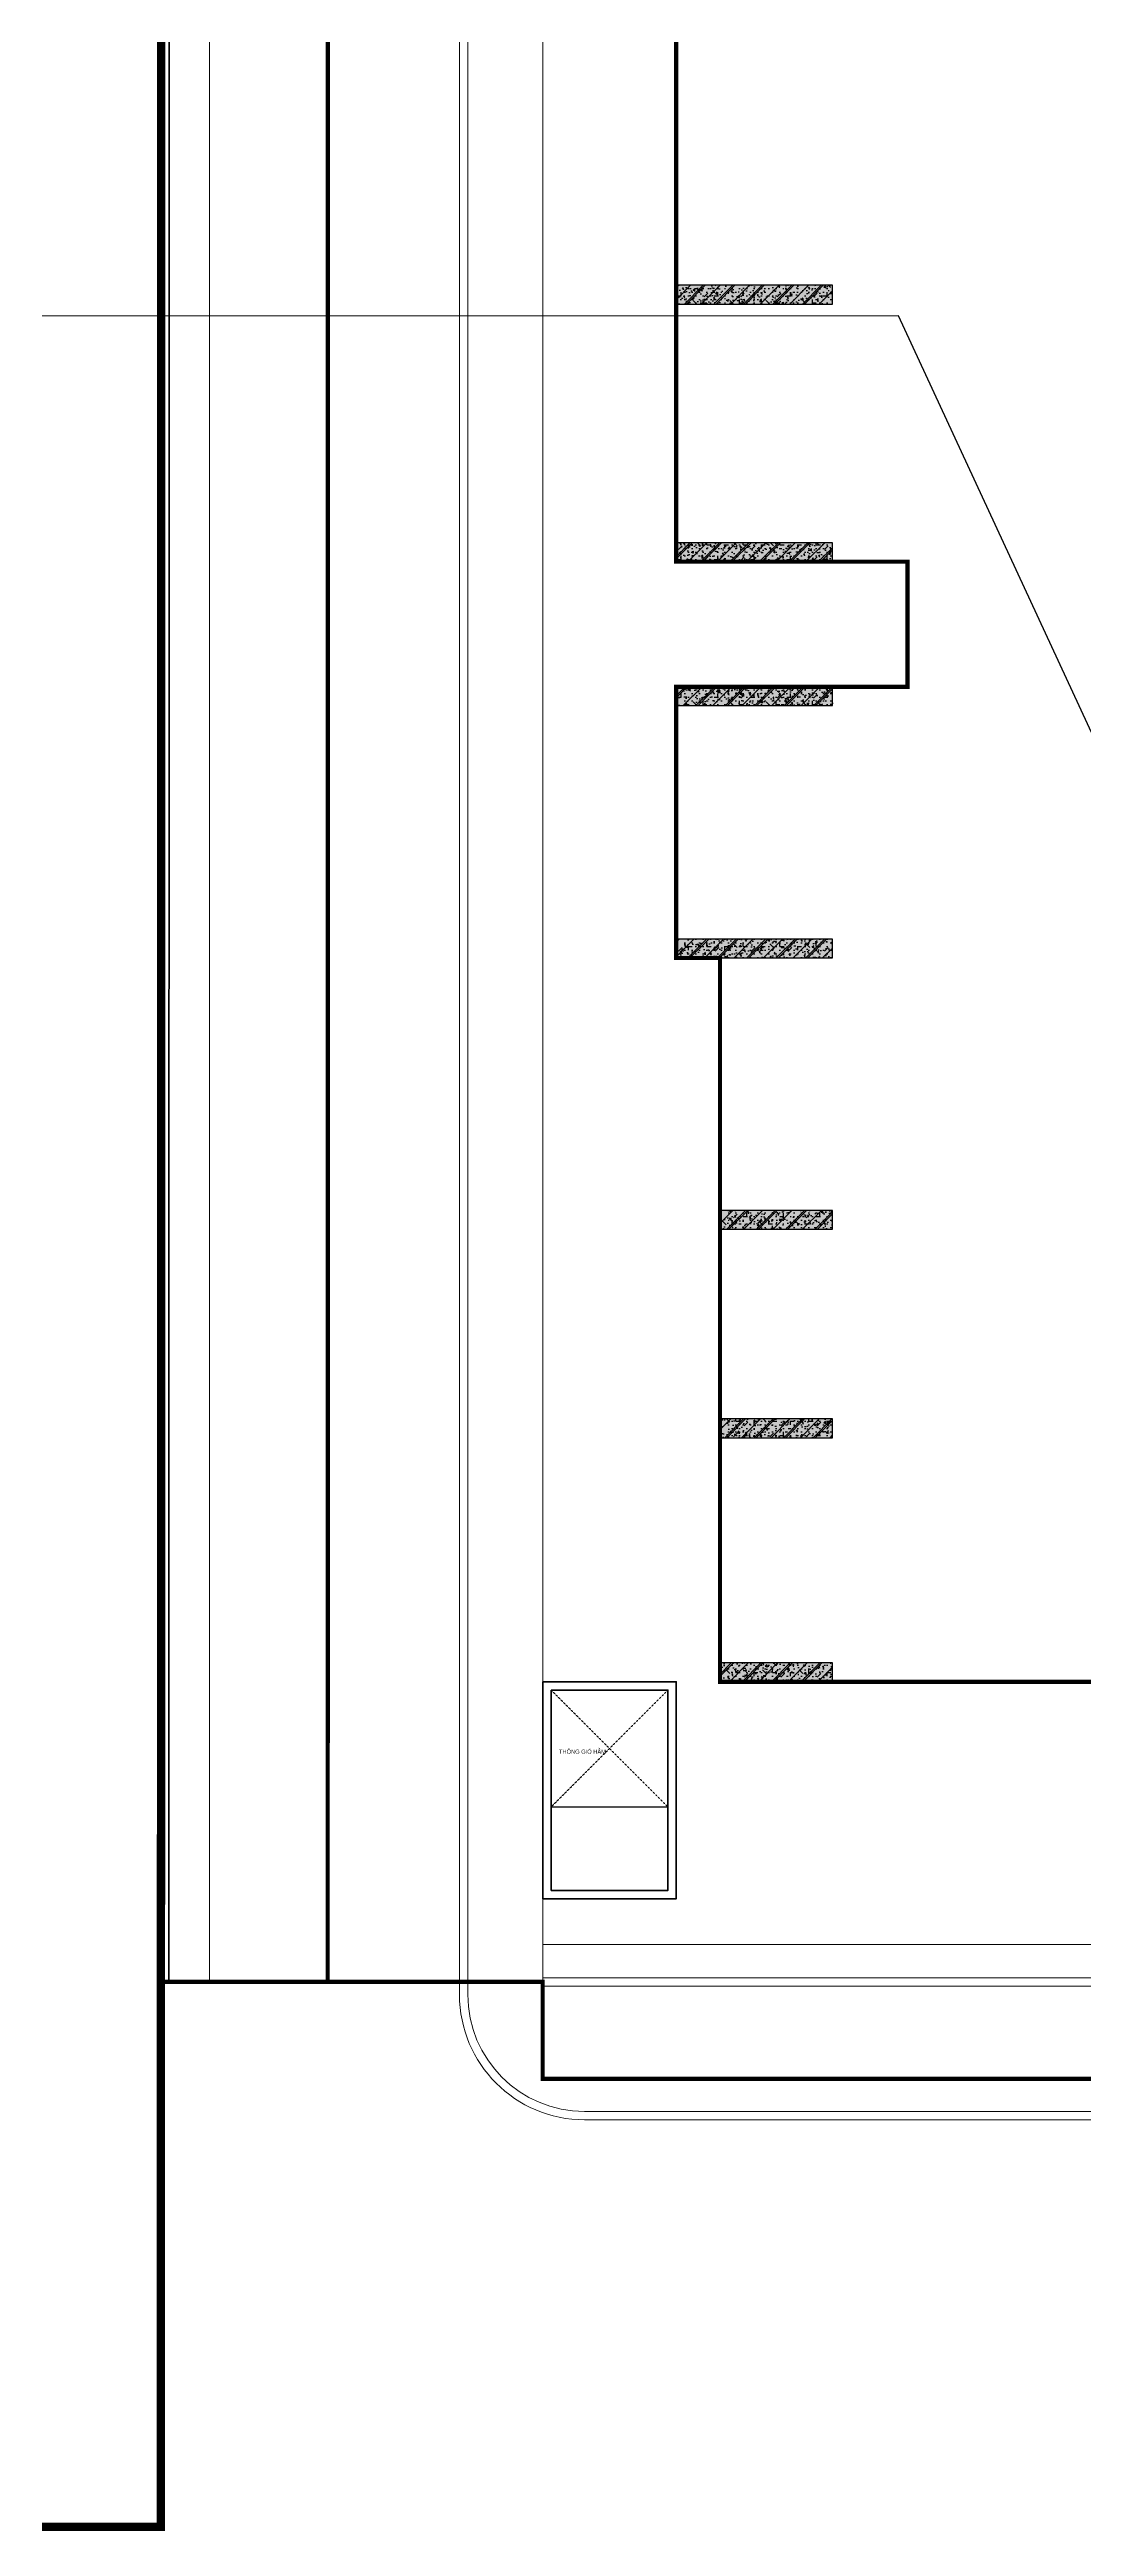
# Model space of a CAD drawing. Header units: millimetres. Extents: x 379264 to 1158416, y -283062 to 356890.
# Drawn here: x 683199 to 683695, y -27649 to -26461 of the extents above; entities that cross this region are included whole.
import ezdxf
from ezdxf.enums import TextEntityAlignment as Align

# ---------------------------------------------------------------- set-up
doc = ezdxf.new("R2010")
doc.units = ezdxf.units.MM
for name, pattern in [('keyplan TANG 1$0$Core 1A$0$Hidden10.5', [1.5, 1, -0.5]), ('keyplan TANG 1$0$Ranh dat$0$HTT Divide', [18, 10, -2, 1, -2, 1, -2]), ('keyplan TANG 1$0$Ranh dat$0$HTT Hidden 21', [3, 2, -1])]:
    doc.linetypes.add(name, pattern=pattern)
for name, color, linetype in [('11PM. DIM', 2, 'Continuous'), ('BLOCK A - CHI TIET THANG 1$0$Dim 100', 1, 'Continuous'), ('BLOCK A - CHI TIET THANG 1$0$DnW', 20, 'Continuous'), ('keyplan TANG 1$0$Concrete Line', 250, 'Continuous'), ('keyplan TANG 1$0$MB_Cot tang 1$0$Concrete Hatch', 250, 'Continuous'), ('keyplan TANG 1$0$MB_Cot tang 1$0$Concrete Line', 250, 'Continuous'), ('keyplan TANG 1$0$MB_Cot tang 1$0$Concrete Solid', 250, 'Continuous'), ('keyplan TANG 1$0$Opening Hidden', 250, 'keyplan TANG 1$0$Core 1A$0$Hidden10.5'), ('keyplan TANG 1$0$Opening Line', 250, 'Continuous'), ('keyplan TANG 1$0$Opening Text', 250, 'Continuous')]:
    doc.layers.add(name, color=color, linetype=linetype)
for name, color, linetype, lineweight in [('keyplan TANG 1$0$Hatch vat lieu', 250, 'Continuous', 5), ('keyplan TANG 1$0$Net cat Tuong', 250, 'Continuous', 40), ('keyplan TANG 1$0$Net Thay khac', 250, 'Continuous', 15), ('keyplan TANG 1$0$Net thay Tuong', 250, 'Continuous', 20), ('keyplan TANG 1$0$Ranh dat$0$CGXD', 250, 'keyplan TANG 1$0$Ranh dat$0$HTT Hidden 21', 40), ('keyplan TANG 1$0$Ranh dat$0$Ranh dat', 250, 'keyplan TANG 1$0$Ranh dat$0$HTT Divide', 40)]:
    doc.layers.add(name, color=color, linetype=linetype, lineweight=lineweight)
doc.styles.add('[PMDC2013]STYLE', font='arial.ttf', dxfattribs={"width": 0.8})
doc.styles.add('keyplan TANG 1$0$VNI-HelveC', font='VHELVCN_0.TTF')
doc.dimstyles.new('BLOCK A - CHI TIET THANG 1$0$Dim 50 (A1-A2)', dxfattribs={"dimscale": 50, "dimtxt": 2.5, "dimasz": 0.7, "dimexe": 1, "dimexo": 1, "dimgap": 1, "dimtad": 1, "dimdec": 0, "dimzin": 12, "dimdsep": 46, "dimtxsty": '[PMDC2013]STYLE', "dimblk": 'ARCHTICK', "dimcen": 0, "dimdle": 1, "dimclrd": 2, "dimclre": 2, "dimclrt": 4, "dimadec": 0, "dimazin": 0, "dimtfac": 1, "dimtdec": 0, "dimtix": 1, "dimtmove": 2, "dimatfit": 3, "dimldrblk": 'ARCHTICK', "dimfxl": 1, "dimtolj": 1, "dimtzin": 0, "dimarcsym": 0})

# ---------------------------------------------------------------- blocks, each defined once
blk = doc.blocks.new('*U1377')
at = {"layer": 'keyplan TANG 1$0$Opening Hidden'}
for p, q in [((0, 0), (2800, 2800)), ((2800, 0), (0, 2800))]:
    blk.add_line(p, q, dxfattribs=at)
at = {"layer": 'keyplan TANG 1$0$Opening Line'}
blk.add_lwpolyline([(0, 0), (2800, 5.684341886080801e-14), (2800, 2800), (0, 2800)], close=True, dxfattribs=at)
at = {"layer": 'keyplan TANG 1$0$Opening Text', "style": 'keyplan TANG 1$0$VNI-HelveC'}
blk.add_attdef('OPENING', text='', height=100, dxfattribs=at).set_placement((750, 1325.000000000007), align=Align.MIDDLE_CENTER)
blk = doc.blocks.new('keyplan TANG 1$0$A$Cec98b088')
at = {"layer": 'keyplan TANG 1$0$Net cat Tuong'}
for points in [[(-3198.334611486609, 90250), (1.665388513391463, 90250), (1.665388513391463, 85049.16828283906), (-3198.334611486609, 85049.16828283906)], [(-2998.334611486609, 90050), (-198.3346114866085, 90050), (-198.3346114866085, 85249.16828283906), (-2998.334611486609, 85249.16828283906)]]:
    blk.add_lwpolyline(points, close=True, dxfattribs=at)
at = {"layer": 'keyplan TANG 1$0$Opening Line'}
blk.add_blockref('*U1377', (-2998.334611486609, 87250), dxfattribs=at).add_auto_attribs({'OPENING': 'THOÂNG GIOÙ HAÀM'})
blk = doc.blocks.new('*U1383')
at = {"layer": 'keyplan TANG 1$0$MB_Cot tang 1$0$Concrete Hatch'}
h = blk.add_hatch(dxfattribs=at)
h.set_pattern_fill('CONCRETE', color=256, scale=50, style=0, pattern_type=2)
h.set_pattern_definition([(45, (3200, -199.9999999999998), (-176.7766952966369, 176.7766952966369), []), (45, (3200, -149.9999999999998), (-353.5533905932737, 353.5533905932738), []), (49.99999999999999, (3200, -199.9999999999998), (358.6300913003767, -31.37606749129755), [37.5, -412.5]), (355, (3200, -199.9999999999998), (-69.3756668065, 376.0960668500059), [30, -330]), (100.4514, (3229.88584, -202.6146699999998), (289.2546908570108, 344.7197710304768), [31.870095, -350.571056]), (46.18420000000001, (3200, -99.99999999999983), (533.6205243128222, -82.75950716450905), [56.25, -618.75]), (96.6356, (3244.4683725, -106.8966534999998), (467.3313527743517, 487.0589354502209), [47.805144, -525.8565]), (351.1842, (3200, -99.99999999999983), (467.3309725668136, 487.0593004626623), [45, -495]), (21, (3250, -124.9999999999998), (298.4535260592309, -201.3094453326694), [37.5, -412.5]), (326.0000000000001, (3250, -124.9999999999998), (121.6576659607909, 362.5750225234265), [30, -330]), (71.4514, (3274.8711165, -141.7758029999998), (420.111314290745, 161.2652483549762), [31.870095, -350.571056]), (37.50000000000001, (3200, -199.9999999999998), (6.079927658645334, 166.4469269156558), [0, -326, 0, -335, 0, -331.25]), (7.499999999999999, (3200, -199.9999999999998), (131.5347687210743, 197.2058559411801), [0, -191, 0, -318.5, 0, -126.25]), (327.5, (3088.5, -199.9999999999998), (266.9112180862045, -11.2774358671899), [0, -125, 0, -390, 0, -517.5]), (317.5, (3038.5, -199.9999999999998), (291.5930846711931, 50.05249116615882), [0, -162.5, 0, -259, 0, -367.5]), (0, (3375, -24.99999999999983), (0, 875), [87.5, -787.5]), (0, (3637.5, 150.0000000000002), (0, 875), [87.5, -787.5]), (0, (3462.5, 500.0000000000002), (0, 875), [87.5, -350, 87.5, -350]), (90, (3375, -24.99999999999983), (-875, 5.35782974626967e-14), [87.5, -787.5]), (90, (3462.5, 500.0000000000002), (-875, 5.35782974626967e-14), [87.5, -787.5]), (90, (3725, 150.0000000000002), (-875, 5.35782974626967e-14), [87.5, -787.5]), (90, (3900, 412.5000000000002), (-875, 5.35782974626967e-14), [87.5, -787.5]), (135, (3462.5, -24.99999999999983), (-875.016357447105, 8.881784197001252e-14), [123.76, -1113.7]), (135, (3550, 500.0000000000002), (-875.016357447105, 8.881784197001252e-14), [123.76, -1113.7]), (45, (3637.5, 150.0000000000002), (8.881784197001252e-14, 875.016357447105), [123.76, -247.485, 123.76, -742.455]), (0, (3025, -199.9999999999998), (87.5, 87.5), [-175, 0])])
h.paths.add_polyline_path([(-250, 150), (-250, -299.9999999999998), (3500, -299.9999999999999), (3500, 150)])
at = {"layer": 'keyplan TANG 1$0$MB_Cot tang 1$0$Concrete Solid'}
blk.add_hatch(color=256, dxfattribs=at).paths.add_polyline_path([(-250, 150), (-250, -299.9999999999998), (3500, -299.9999999999999), (3500, 150)])
at = {"layer": 'keyplan TANG 1$0$MB_Cot tang 1$0$Concrete Line'}
blk.add_lwpolyline([(-250, 150), (-250, -299.9999999999998), (3500, -299.9999999999999), (3500, 150)], close=True, dxfattribs=at)
blk = doc.blocks.new('*U1385')
at = {"layer": 'keyplan TANG 1$0$MB_Cot tang 1$0$Concrete Hatch'}
h = blk.add_hatch(dxfattribs=at)
h.set_pattern_fill('CONCRETE', color=256, scale=50, style=0, pattern_type=2)
h.set_pattern_definition([(45, (3200, -399.9999999999998), (-176.7766952966369, 176.7766952966369), []), (45, (3200, -349.9999999999998), (-353.5533905932737, 353.5533905932738), []), (49.99999999999999, (3200, -399.9999999999998), (358.6300913003767, -31.37606749129755), [37.5, -412.5]), (355, (3200, -399.9999999999998), (-69.3756668065, 376.0960668500059), [30, -330]), (100.4514, (3229.88584, -402.6146699999998), (289.2546908570108, 344.7197710304768), [31.870095, -350.571056]), (46.18420000000001, (3200, -299.9999999999998), (533.6205243128222, -82.75950716450905), [56.25, -618.75]), (96.6356, (3244.4683725, -306.8966534999998), (467.3313527743517, 487.0589354502209), [47.805144, -525.8565]), (351.1842, (3200, -299.9999999999998), (467.3309725668136, 487.0593004626623), [45, -495]), (21, (3250, -324.9999999999998), (298.4535260592309, -201.3094453326694), [37.5, -412.5]), (326.0000000000001, (3250, -324.9999999999998), (121.6576659607909, 362.5750225234265), [30, -330]), (71.4514, (3274.8711165, -341.7758029999998), (420.111314290745, 161.2652483549762), [31.870095, -350.571056]), (37.50000000000001, (3200, -399.9999999999998), (6.079927658645334, 166.4469269156558), [0, -326, 0, -335, 0, -331.25]), (7.499999999999999, (3200, -399.9999999999998), (131.5347687210743, 197.2058559411801), [0, -191, 0, -318.5, 0, -126.25]), (327.5, (3088.5, -399.9999999999998), (266.9112180862045, -11.2774358671899), [0, -125, 0, -390, 0, -517.5]), (317.5, (3038.5, -399.9999999999998), (291.5930846711931, 50.05249116615882), [0, -162.5, 0, -259, 0, -367.5]), (0, (3375, -224.9999999999998), (0, 875), [87.5, -787.5]), (0, (3637.5, -49.99999999999983), (0, 875), [87.5, -787.5]), (0, (3462.5, 300.0000000000002), (0, 875), [87.5, -350, 87.5, -350]), (90, (3375, -224.9999999999998), (-875, 5.35782974626967e-14), [87.5, -787.5]), (90, (3462.5, 300.0000000000002), (-875, 5.35782974626967e-14), [87.5, -787.5]), (90, (3725, -49.99999999999983), (-875, 5.35782974626967e-14), [87.5, -787.5]), (90, (3900, 212.5000000000002), (-875, 5.35782974626967e-14), [87.5, -787.5]), (135, (3462.5, -224.9999999999998), (-875.016357447105, 8.881784197001252e-14), [123.76, -1113.7]), (135, (3550, 300.0000000000002), (-875.016357447105, 8.881784197001252e-14), [123.76, -1113.7]), (45, (3637.5, -49.99999999999983), (8.881784197001252e-14, 875.016357447105), [123.76, -247.485, 123.76, -742.455]), (0, (3025, -399.9999999999998), (87.5, 87.5), [-175, 0])])
h.paths.add_polyline_path([(-250, 50), (-250, -399.9999999999998), (3500, -399.9999999999999), (3500, 50)])
at = {"layer": 'keyplan TANG 1$0$MB_Cot tang 1$0$Concrete Solid'}
blk.add_hatch(color=256, dxfattribs=at).paths.add_polyline_path([(-250, 50), (-250, -399.9999999999998), (3500, -399.9999999999999), (3500, 50)])
at = {"layer": 'keyplan TANG 1$0$MB_Cot tang 1$0$Concrete Line'}
blk.add_lwpolyline([(-250, 50), (-250, -399.9999999999998), (3500, -399.9999999999999), (3500, 50)], close=True, dxfattribs=at)
blk = doc.blocks.new('*U1386')
at = {"layer": 'keyplan TANG 1$0$MB_Cot tang 1$0$Concrete Hatch'}
h = blk.add_hatch(dxfattribs=at)
h.set_pattern_fill('CONCRETE', color=256, scale=50, style=0, pattern_type=2)
h.set_pattern_definition([(45, (2150, -399.9999999999998), (-176.7766952966369, 176.7766952966369), []), (45, (2150, -349.9999999999998), (-353.5533905932737, 353.5533905932738), []), (49.99999999999999, (2150, -399.9999999999998), (358.6300913003767, -31.37606749129755), [37.5, -412.5]), (355, (2150, -399.9999999999998), (-69.3756668065, 376.0960668500059), [30, -330]), (100.4514, (2179.88584, -402.6146699999998), (289.2546908570108, 344.7197710304768), [31.870095, -350.571056]), (46.18420000000001, (2150, -299.9999999999998), (533.6205243128222, -82.75950716450905), [56.25, -618.75]), (96.6356, (2194.4683725, -306.8966534999998), (467.3313527743517, 487.0589354502209), [47.805144, -525.8565]), (351.1842, (2150, -299.9999999999998), (467.3309725668136, 487.0593004626623), [45, -495]), (21, (2200, -324.9999999999998), (298.4535260592309, -201.3094453326694), [37.5, -412.5]), (326.0000000000001, (2200, -324.9999999999998), (121.6576659607909, 362.5750225234265), [30, -330]), (71.4514, (2224.8711165, -341.7758029999998), (420.111314290745, 161.2652483549762), [31.870095, -350.571056]), (37.50000000000001, (2150, -399.9999999999998), (6.079927658645334, 166.4469269156558), [0, -326, 0, -335, 0, -331.25]), (7.499999999999999, (2150, -399.9999999999998), (131.5347687210743, 197.2058559411801), [0, -191, 0, -318.5, 0, -126.25]), (327.5, (2038.5, -399.9999999999998), (266.9112180862045, -11.2774358671899), [0, -125, 0, -390, 0, -517.5]), (317.5, (1988.5, -399.9999999999998), (291.5930846711931, 50.05249116615882), [0, -162.5, 0, -259, 0, -367.5]), (0, (2325, -224.9999999999998), (0, 875), [87.5, -787.5]), (0, (2587.5, -49.99999999999983), (0, 875), [87.5, -787.5]), (0, (2412.5, 300.0000000000002), (0, 875), [87.5, -350, 87.5, -350]), (90, (2325, -224.9999999999998), (-875, 5.35782974626967e-14), [87.5, -787.5]), (90, (2412.5, 300.0000000000002), (-875, 5.35782974626967e-14), [87.5, -787.5]), (90, (2675, -49.99999999999983), (-875, 5.35782974626967e-14), [87.5, -787.5]), (90, (2850, 212.5000000000002), (-875, 5.35782974626967e-14), [87.5, -787.5]), (135, (2412.5, -224.9999999999998), (-875.016357447105, 8.881784197001252e-14), [123.76, -1113.7]), (135, (2500, 300.0000000000002), (-875.016357447105, 8.881784197001252e-14), [123.76, -1113.7]), (45, (2587.5, -49.99999999999983), (8.881784197001252e-14, 875.016357447105), [123.76, -247.485, 123.76, -742.455]), (0, (1975, -399.9999999999998), (87.5, 87.5), [-175, 0])])
h.paths.add_polyline_path([(-250, 50), (-250, -399.9999999999998), (2450, -399.9999999999999), (2450, 50)])
at = {"layer": 'keyplan TANG 1$0$MB_Cot tang 1$0$Concrete Solid'}
blk.add_hatch(color=256, dxfattribs=at).paths.add_polyline_path([(-250, 50), (-250, -399.9999999999998), (2450, -399.9999999999999), (2450, 50)])
at = {"layer": 'keyplan TANG 1$0$MB_Cot tang 1$0$Concrete Line'}
blk.add_lwpolyline([(-250, 50), (-250, -399.9999999999998), (2450, -399.9999999999999), (2450, 50)], close=True, dxfattribs=at)
blk = doc.blocks.new('*U41')
at = {"layer": 'keyplan TANG 1$0$MB_Cot tang 1$0$Concrete Hatch'}
h = blk.add_hatch(dxfattribs=at)
h.set_pattern_fill('CONCRETE', color=256, scale=50, style=0, pattern_type=2)
h.set_pattern_definition([(45, (2150, -299.9999999999999), (-176.7766952966369, 176.7766952966369), []), (45, (2150, -249.9999999999999), (-353.5533905932737, 353.5533905932738), []), (49.99999999999999, (2150, -299.9999999999999), (358.6300913003767, -31.37606749129755), [37.5, -412.5]), (355, (2150, -299.9999999999999), (-69.3756668065, 376.0960668500059), [30, -330]), (100.4514, (2179.88584, -302.6146699999999), (289.2546908570108, 344.7197710304768), [31.870095, -350.571056]), (46.18420000000001, (2150, -199.9999999999999), (533.6205243128222, -82.75950716450905), [56.25, -618.75]), (96.6356, (2194.4683725, -206.8966534999999), (467.3313527743517, 487.0589354502209), [47.805144, -525.8565]), (351.1842, (2150, -199.9999999999999), (467.3309725668136, 487.0593004626623), [45, -495]), (21, (2200, -224.9999999999999), (298.4535260592309, -201.3094453326694), [37.5, -412.5]), (326.0000000000001, (2200, -224.9999999999999), (121.6576659607909, 362.5750225234265), [30, -330]), (71.4514, (2224.8711165, -241.7758029999999), (420.111314290745, 161.2652483549762), [31.870095, -350.571056]), (37.50000000000001, (2150, -299.9999999999999), (6.079927658645334, 166.4469269156558), [0, -326, 0, -335, 0, -331.25]), (7.499999999999999, (2150, -299.9999999999999), (131.5347687210743, 197.2058559411801), [0, -191, 0, -318.5, 0, -126.25]), (327.5, (2038.5, -299.9999999999999), (266.9112180862045, -11.2774358671899), [0, -125, 0, -390, 0, -517.5]), (317.5, (1988.5, -299.9999999999999), (291.5930846711931, 50.05249116615882), [0, -162.5, 0, -259, 0, -367.5]), (0, (2325, -124.9999999999999), (0, 875), [87.5, -787.5]), (0, (2587.5, 50.00000000000011), (0, 875), [87.5, -787.5]), (0, (2412.5, 400.0000000000001), (0, 875), [87.5, -350, 87.5, -350]), (90, (2325, -124.9999999999999), (-875, 5.35782974626967e-14), [87.5, -787.5]), (90, (2412.5, 400.0000000000001), (-875, 5.35782974626967e-14), [87.5, -787.5]), (90, (2675, 50.00000000000011), (-875, 5.35782974626967e-14), [87.5, -787.5]), (90, (2850, 312.5000000000001), (-875, 5.35782974626967e-14), [87.5, -787.5]), (135, (2412.5, -124.9999999999999), (-875.016357447105, 8.881784197001252e-14), [123.76, -1113.7]), (135, (2500, 400.0000000000001), (-875.016357447105, 8.881784197001252e-14), [123.76, -1113.7]), (45, (2587.5, 50.00000000000011), (8.881784197001252e-14, 875.016357447105), [123.76, -247.485, 123.76, -742.455]), (0, (1975, -299.9999999999999), (87.5, 87.5), [-175, 0])])
h.paths.add_polyline_path([(-250, 100), (-250, -349.9999999999999), (2450, -350), (2450, 100)])
at = {"layer": 'keyplan TANG 1$0$MB_Cot tang 1$0$Concrete Solid'}
blk.add_hatch(color=256, dxfattribs=at).paths.add_polyline_path([(-250, 100), (-250, -349.9999999999999), (2450, -350), (2450, 100)])
at = {"layer": 'keyplan TANG 1$0$MB_Cot tang 1$0$Concrete Line'}
blk.add_lwpolyline([(-250, 100), (-250, -349.9999999999999), (2450, -350), (2450, 100)], close=True, dxfattribs=at)
blk = doc.blocks.new('keyplan TANG 1')
at = {"color": 7, "const_width": 100}
blk.add_lwpolyline([(22696.90922331624, 132250.0000055772), (22700.00000000001, 125550.0000054775), (17150.00000000003, 125550.0000054775), (17149.99999872623, 122549.9999989607), (22700, 122549.9999989607), (22700, 109750.000000035), (17149.99999872623, 109750.000000035), (17150.00000000001, 106750.0000055773), (22700, 106749.9999999999), (22700.00000006222, 100250.000000035), (20600.00000000003, 100250.0000054705), (20600.00000000003, 97650.00000000001), (22700.00000651809, 97650.00000000001), (22700, 90249.99999999988), (1049.999999999913, 90249.99999999988), (1049.999999999913, 107600.0000054772), (4.730700311483815e-07, 107600.0000054705), (-1.455191522836685e-11, 114100.0000055773), (5550.000000476677, 114100.0000055773), (5549.999999999985, 117100.0000055773), (-1.546140993013978e-11, 117100.0000055773), (-1.546140993013978e-11, 131300.0000067214)], dxfattribs=at)
at = {"layer": 'keyplan TANG 1$0$Hatch vat lieu'}
for p, q in [((-11584.15576653814, 83068.40696962067), (-12334.59713349844, 83068.50557935756)), ((-12334.59713349844, 83068.50557935756), (-12334.59713349832, 70004.30634216021))]:
    blk.add_line(p, q, dxfattribs=at)
at = {"layer": 'keyplan TANG 1$0$Net cat Tuong'}
for p, q in [((-12366.92764274753, 83068.50567815138), (-12354.3062627773, 163998.168266699)), ((-12354.3062627773, 163998.168266699), (107549.0375790985, 163991.8171732624)), ((107549.0269854099, 163791.81717354295), (107549.0322822542, 163891.81717340267)), ((107549.0375790985, 163991.8171732624), (107549.0322822542, 163891.81717340267)), ((-12166.927645179725, 83068.4744871655), (-12154.33745298329, 163798.15767438195)), ((-12154.33745298329, 163798.15767438195), (107549.0269854099, 163791.81717354295)), ((-12366.92764274753, 83068.50567815138), (-12266.927643963627, 83068.49008265845)), ((-12166.927645179725, 83068.4744871655), (-12266.927643963627, 83068.49008265845))]:
    blk.add_line(p, q, dxfattribs=at)
at = {"layer": 'keyplan TANG 1$0$Net Thay khac'}
blk.add_line((-11198.33461148633, 155953.1502415429), (-11198.33461148664, 83058.67119498213), dxfattribs=at)
for points in [[(62750.00000001115, 146099.9999999999), (62750.00000001115, 153400.0000025127, 0.4142135623737831), (59250.00000002266, 156900.0000025094), (1301.665388513698, 156900.0000025232, 0.414213562373095), (-5198.3346114863, 150400.0000025232), (-5198.334611486411, 82749.99999999988, 0.414213562373095), (-2198.334611486411, 79749.9999999999), (31332.59717774558, 79749.9999999999)], [(76849.99999999699, 145899.9999999999), (62549.9999999936, 145899.9999999999), (62550.00000001115, 153400.0000025131, 0.4142135623737835), (59250.00000002266, 156700.0000025094), (1301.665388513647, 156700.0000025232, 0.4142135623730949), (-4998.334611486301, 150400.0000025232), (-4998.334611486411, 82749.99999999988, 0.4142135623730965), (-2198.334611486411, 79949.99999999988), (31332.59717774558, 79949.9999999999)]]:
    blk.add_lwpolyline(points, format="xyb", dxfattribs=at)
at = {"layer": 'keyplan TANG 1$0$Net thay Tuong'}
blk.add_line((-3198.334611486305, 152571.572877777), (-3198.334611486644, 82949.99999999988), dxfattribs=at)
for points in [[(32549.99999677989, 83949.99999999988), (32549.99999677989, 82949.99999999988), (-3198.334611486651, 82949.99999999988)], [(32349.9999967799, 83949.99999999988), (32349.9999967799, 83149.99999999988), (-3198.334611486636, 83149.99999999988)], [(32549.99999677989, 83949.99999999988), (-3198.334611486644, 83949.99999999988)]]:
    blk.add_lwpolyline(points, dxfattribs=at)
at = {"layer": 'keyplan TANG 1$0$Ranh dat$0$CGXD', "ltscale": 0.1, "const_width": 99.99999999999987}
blk.add_lwpolyline([(-120672.6085753441, -1999.999999165535), (101549.9999992847, -1999.999999403954), (101552.6037964821, 159996.8385541439), (-8354.52076458931, 159998.1233597398), (-8358.646733760834, 83058.68978583813)], dxfattribs=at)
at = {"layer": 'keyplan TANG 1$0$Ranh dat$0$Ranh dat', "ltscale": 0.1, "const_width": 199.9999999999999}
blk.add_lwpolyline([(107552.6680879593, 163996.7684141397), (107549.8392677307, -11999.99999952316), (-120672.6085753441, -11999.99999928474), (-121036.9114780426, 70001.20354908705), (-12359.34739804268, 69993.09698444605), (-12354.30626320839, 163998.1701167822), (107552.6680879593, 163996.7684141397)], close=True, dxfattribs=at)
at = {"layer": 'keyplan TANG 1$0$Ranh dat$0$Ranh dat', "ltscale": 0.1, "const_width": 99.99999999999993}
blk.add_lwpolyline([(26611.91180562973, 80732.27756929398), (31332.58105826378, 75108.03633600473), (31333.1513197422, -11999.99999904633), (-120672.6085753441, -11999.99999928474), (-121023.9264128208, 69993.49156856537), (-12357.21371841431, 69991.76627880335), (-12355.67700719833, 83058.66361939907), (-3201.951178073883, 83058.72354507446), (-3201.935946464539, 80732.08239006996), (26611.91180562973, 80732.27756929398)], dxfattribs=at)
at = {"layer": 'keyplan TANG 1$0$Concrete Line'}
blk.add_blockref('keyplan TANG 1$0$A$Cec98b088', (0, -1.091393642127514e-10), dxfattribs=at)
at = {"layer": 'keyplan TANG 1$0$MB_Cot tang 1$0$Concrete Line'}
for name, p in [('*U1383', (249.9999999996508, 123575.0000068272)), ('*U1385', (250, 117500.0000054772)), ('*U1383', (250, 113950.0000054775)), ('*U1385', (250, 108000.0000054772)), ('*U1386', (1300, 101500.0000054775)), ('*U1386', (1300, 96500.00000547722)), ('*U41', (1300, 90600.00000547746))]:
    blk.add_blockref(name, p, dxfattribs=at)
blk = doc.blocks.new('_ArchTick')
at = {"color": 0, "linetype": 'ByBlock', "const_width": 0.15}
blk.add_lwpolyline([(-0.5, -0.5), (0.5, 0.5)], dxfattribs=at)
blk = doc.blocks.new('A$C0EEF145F')
at = {"layer": 'BLOCK A - CHI TIET THANG 1$0$DnW', "xscale": 0.02, "yscale": 0.02, "zscale": 0.02}
blk.add_blockref('keyplan TANG 1', (-2616.74372519902, 442.6817863994293), dxfattribs=at)
at = {"layer": 'BLOCK A - CHI TIET THANG 1$0$Dim 100'}
blk.add_leader([(-2295.981755525689, 2440.184182565026), (-2509.996084530372, 2902.476820287215), (-3943.248746211291, 2901.965740314954)], dimstyle='BLOCK A - CHI TIET THANG 1$0$Dim 50 (A1-A2)', override={"dimasz": 1, "dimgap": 1, "dimtad": 0}, dxfattribs=at)

msp = doc.modelspace()

# ---------------------------------------------------------------- block references
at = {"layer": '11PM. DIM'}
msp.add_blockref('A$C0EEF145F', (686116.3304818884, -29491.66784151308), dxfattribs=at)

doc.saveas('drawing.dxf')
